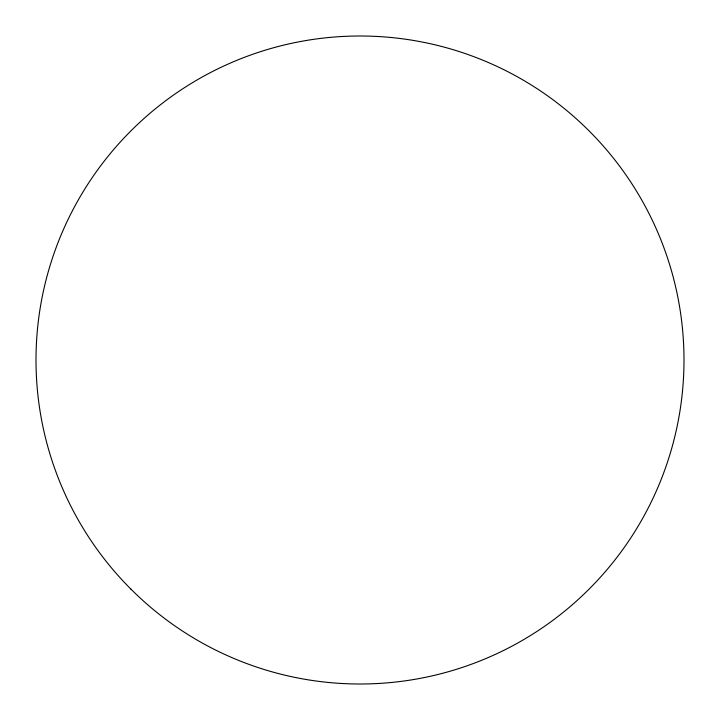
<?xml version="1.0" encoding="UTF-8"?>
<svg xmlns="http://www.w3.org/2000/svg" width="720" height="720" viewBox="0 0 720 720"><rect width="100%" height="100%" fill="white"/><g stroke="black" fill="none" stroke-linecap="round" stroke-linejoin="round"><path stroke-width="1.08" d="M130.896 589.104A324 324 0 0 0 672.957 443.853A324 324 0 0 0 276.147 47.043A324 324 0 0 0 130.896 589.104"/></g></svg>
